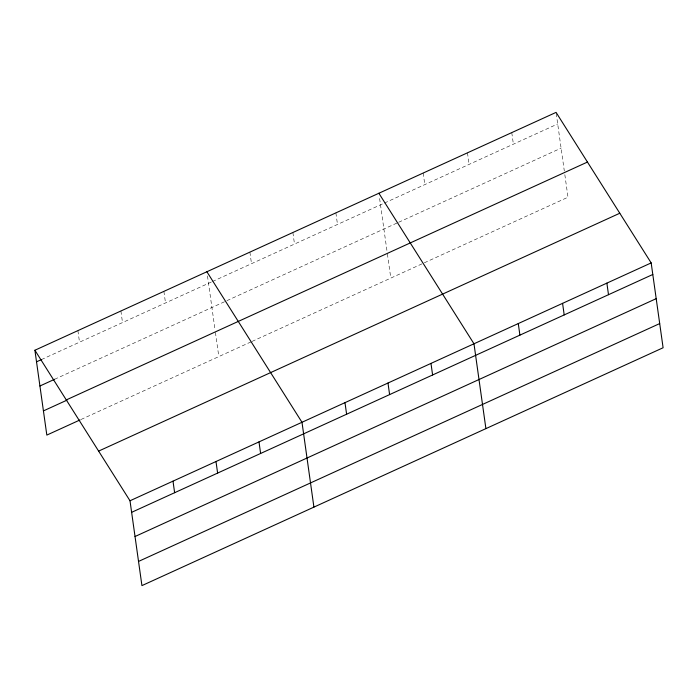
<?xml version="1.0" encoding="UTF-8"?>
<svg xmlns="http://www.w3.org/2000/svg" width="698" height="698" viewBox="0 0 698 698"><rect width="100%" height="100%" fill="white"/><g stroke="black" fill="none" stroke-linecap="round" stroke-linejoin="round"><path stroke-width="0.52" stroke-dasharray="3.49 2.62" d="M41.409 359.583L211.442 281.983M212.419 281.53L383.455 203.476M384.441 203.031L557.702 123.956M54.584 379.302L397.686 222.714M398.663 222.269L561.096 148.133M81.029 419.481L251.062 341.872M252.039 341.427L567.998 197.229L564.752 174.099M556.219 113.442L564.307 170.975M511.774 132.603L513.396 144.172M467.477 152.827L469.1 164.388M423.171 173.043L424.803 184.604M379.616 198.52L387.111 251.847M387.399 253.924L390.801 278.101M335.878 212.881L337.5 224.451M292.881 232.504L294.504 244.073M249.884 252.126L251.507 263.696M207.481 275.954L214.975 329.299M215.412 332.414L218.814 356.591M163.89 291.371L165.513 302.941M120.894 311.003L122.516 322.563M77.897 330.625L79.52 342.186"/><path stroke-width="1.05" d="M34.9 350.248L556.07 112.387L651.173 262.91L663.1 347.752L141.93 585.613L130.002 500.771L34.9 350.248L46.827 435.09L80.052 419.926M36.523 361.808L41.409 359.583M39.926 385.994L54.584 379.302M66.284 399.919L587.454 162.058M43.424 410.904L66.877 400.198M98.619 451.1L619.789 213.239M130.002 500.771L651.173 262.91M131.625 512.332L652.805 274.48M135.028 536.518L656.199 298.657M138.527 561.428L659.697 323.575M378.874 193.259L473.977 343.782L485.904 428.624M206.887 271.749L301.99 422.281L313.917 507.123M606.876 283.135L608.499 294.696M562.579 303.351L564.202 314.911M518.274 323.567L519.905 335.136M430.98 363.405L432.603 374.974M387.983 383.028L389.606 394.597M344.986 402.659L346.609 414.219M258.993 441.904L260.616 453.464M215.996 461.526L217.619 473.087M172.999 481.149L174.622 492.709"/></g></svg>
